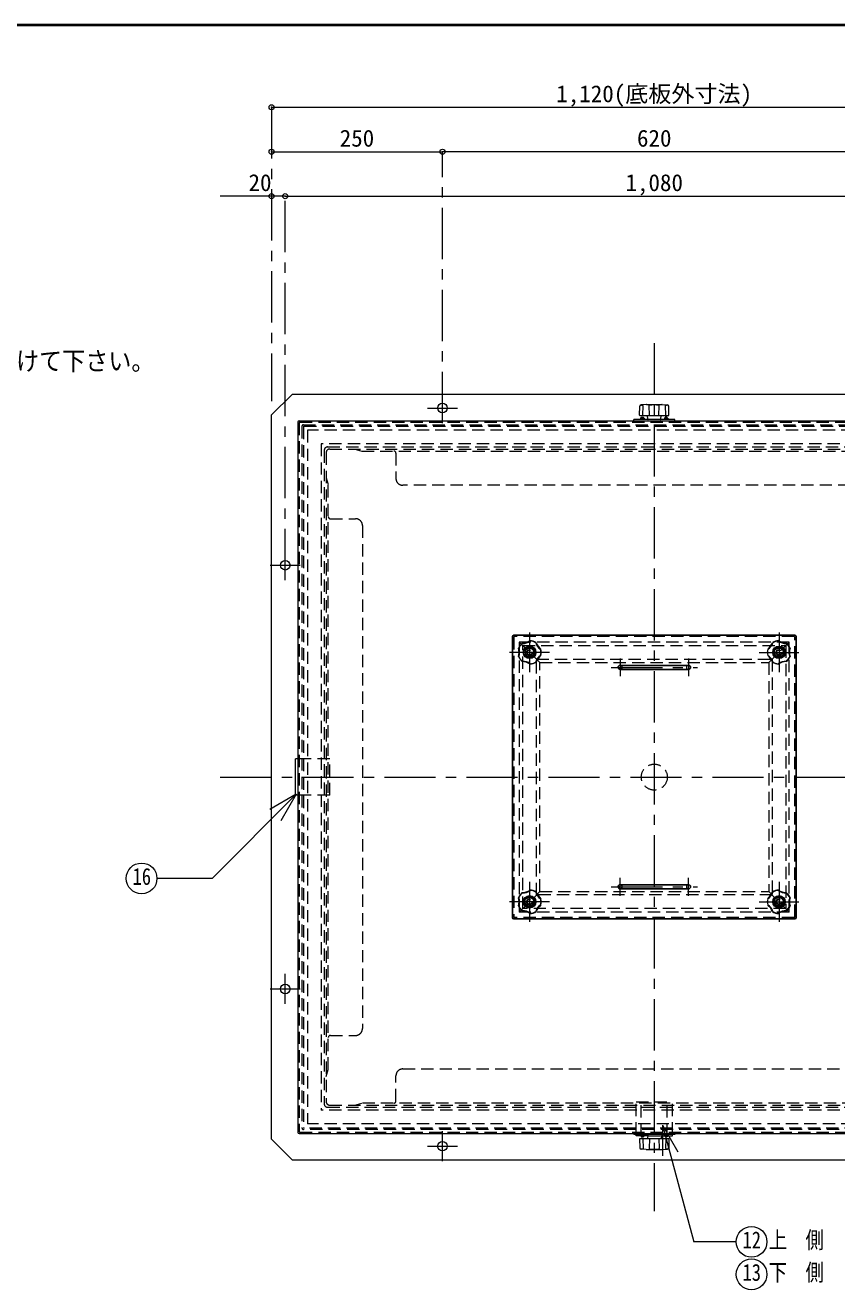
# Model space of a CAD drawing. Units: millimetres at full size, sheet at 1:15. Extents: x -3184 to 2891, y -2037 to 2178.
# Drawn here: x -1067 to 120, y 328 to 2178 of the extents above; entities that cross this region are included whole.
import ezdxf
from ezdxf.enums import TextEntityAlignment as Align

# ---------------------------------------------------------------- set-up
doc = ezdxf.new("R2010")
doc.units = ezdxf.units.MM
doc.header["$LTSCALE"] = 15
doc.header["$PDMODE"] = 32
doc.header["$PDSIZE"] = 7.5
doc.linetypes.add('CHAIN1', pattern=[8, 5, -1, 1, -1])
doc.linetypes.add('DASHED1', pattern=[1.8, 1.2, -0.6])
doc.layers.add('0-0', color=7, linetype='Continuous', lineweight=18)
doc.styles.add('ＭＳ ゴシック', font='')
doc.styles.get('ＭＳ ゴシック').set_extended_font_data('MS Gothic')

msp = doc.modelspace()

# ---------------------------------------------------------------- linework, layer by layer
at = {"layer": '0-0', "color": 1, "lineweight": 40}
msp.add_line((2890.8, 2177.87), (-3184.2, 2177.87), dxfattribs=at)
at = {"layer": '0-0', "color": 4, "lineweight": 9}
for p, q in [((-706.7, 2057.87), (413.3, 2057.87)), ((-706.7, 1992.87), (-456.7, 1992.87)), ((163.3, 1992.87), (-456.7, 1992.87)), ((-686.7, 1927.87), (-781.7, 1927.87)), ((-686.7, 1927.87), (393.3, 1927.87)), ((-706.7, 1607.87), (-676.7, 1637.87)), ((383.3, 1637.87), (-676.7, 1637.87)), ((-706.7, 547.87), (-706.7, 1607.87)), ((-676.7, 517.87), (-706.7, 547.87)), ((-173.2, 552.87), (-173.2, 554.87)), ((-166.7, 552.87), (-173.2, 552.87)), ((-126.7, 552.87), (-120.2, 552.87)), ((-120.2, 552.87), (-120.2, 554.87)), ((-676.7, 517.87), (383.3, 517.87))]:
    msp.add_line(p, q, dxfattribs=at)
at = {"layer": '0-0', "color": 4, "linetype": 'CHAIN1', "lineweight": 9}
for p, q in [((-706.7, 2057.87), (-706.7, 1627.87)), ((-456.7, 1595.87), (-456.7, 1992.87)), ((-686.7, 1365.87), (-686.7, 1927.87)), ((-146.7, 1712.87), (-146.7, 442.87)), ((-478.7, 1617.87), (-434.7, 1617.87)), ((-708.7, 1387.87), (-664.7, 1387.87)), ((-329.2, 1289.57), (-329.2, 1231.17)), ((35.8, 1289.57), (35.8, 1231.17)), ((-300, 1260.37), (-358.4, 1260.37)), ((6.6, 1260.37), (65, 1260.37)), ((-196.7, 1251.37), (-196.7, 1225.37)), ((-96.7, 1251.37), (-96.7, 1225.37)), ((-209.7, 1238.37), (-83.7, 1238.37)), ((-781.7, 1077.87), (488.3, 1077.87)), ((-196.7, 904.37), (-196.7, 930.37)), ((-96.7, 904.37), (-96.7, 930.37)), ((-329.2, 924.57), (-329.2, 866.17)), ((-209.7, 917.37), (-83.7, 917.37)), ((35.8, 924.57), (35.8, 866.17)), ((-300, 895.37), (-358.4, 895.37)), ((6.6, 895.37), (65, 895.37)), ((-686.7, 745.87), (-686.7, 789.87)), ((-708.7, 767.87), (-664.7, 767.87)), ((-456.7, 515.87), (-456.7, 559.87)), ((-478.7, 537.87), (-434.7, 537.87))]:
    msp.add_line(p, q, dxfattribs=at)
at = {"layer": '0-0'}
for p, q in [((-168.16, 1607.39), (-167.74, 1620.53)), ((-158.47, 1622.86), (-165.85, 1622.47)), ((-163.64, 1606.87), (-163.15, 1621.42)), ((-157.94, 1622.87), (-135.47, 1622.87)), ((-153.56, 1606.87), (-154.04, 1621.42)), ((-139.85, 1606.87), (-139.36, 1621.42)), ((-134.94, 1622.86), (-127.56, 1622.47)), ((-129.77, 1606.87), (-130.25, 1621.42)), ((-125.24, 1607.39), (-125.66, 1620.53)), ((-668.2, 1597.37), (-668.2, 558.37)), ((-666.2, 1599.37), (372.8, 1599.37)), ((-176.7, 1599.37), (-176.7, 1600.87)), ((-116.7, 1600.87), (-176.7, 1600.87)), ((-167.67, 1606.87), (-125.74, 1606.87)), ((-161.7, 1602.87), (-166.7, 1602.87)), ((-166.7, 1602.87), (-166.7, 1600.87)), ((-164.2, 1602.87), (-164.2, 1600.87)), ((-162.7, 1602.87), (-162.7, 1604.38)), ((-161.7, 1602.87), (-161.7, 1600.87)), ((-156.24, 1601.33), (-156.7, 1606.87)), ((-137.16, 1601.33), (-136.7, 1606.87)), ((-131.7, 1602.87), (-126.7, 1602.87)), ((-131.7, 1602.87), (-131.7, 1600.87)), ((-130.7, 1602.87), (-130.7, 1604.38)), ((-129.2, 1602.87), (-129.2, 1600.87)), ((-126.7, 1602.87), (-126.7, 1600.87)), ((-116.7, 1599.37), (-116.7, 1600.87)), ((-671.7, 1051.37), (-671.7, 1104.37)), ((-668.2, 1104.37), (-671.7, 1104.37)), ((-670.51, 1052.77), (-709.48, 1030.27)), ((-670.51, 1052.77), (-693.01, 1013.8)), ((-668.2, 1051.37), (-671.7, 1051.37)), ((-666.2, 556.37), (372.8, 556.37)), ((-176.7, 556.37), (-176.7, 554.87)), ((-134.54, 568.52), (-134.54, 523.52)), ((-134.54, 568.52), (-112.04, 529.55)), ((-134.54, 568.52), (-88.8, 397.83)), ((-116.7, 556.37), (-116.7, 554.87)), ((-116.7, 554.87), (-176.7, 554.87)), ((-168.16, 548.35), (-167.74, 535.21)), ((-167.67, 548.87), (-125.74, 548.87)), ((-166.7, 552.87), (-166.7, 554.87)), ((-156.37, 552.87), (-166.7, 552.87)), ((-164.2, 552.87), (-164.2, 554.87)), ((-163.64, 548.87), (-163.15, 534.32)), ((-162.7, 552.87), (-162.7, 551.36)), ((-161.7, 552.87), (-161.7, 554.87)), ((-156.24, 554.41), (-156.7, 548.87)), ((-153.56, 548.87), (-154.04, 534.32)), ((-139.85, 548.87), (-139.36, 534.32)), ((-137.16, 554.41), (-136.7, 548.87)), ((-131.7, 552.87), (-131.7, 554.87)), ((-130.7, 552.87), (-130.7, 551.36)), ((-129.77, 548.87), (-130.25, 534.32)), ((-129.2, 552.87), (-129.2, 554.87)), ((-125.24, 548.35), (-125.66, 535.21)), ((-158.47, 532.88), (-165.85, 533.27)), ((-157.94, 532.87), (-135.47, 532.87)), ((-134.94, 532.88), (-127.56, 533.27)), ((-26.86, 397.83), (-88.8, 397.83))]:
    msp.add_line(p, q, dxfattribs=at)
at = {"layer": '0-0', "color": 4, "linetype": 'DASHED1', "lineweight": 9}
for p, q in [((-666.2, 1596.37), (-666.2, 559.37)), ((-665.2, 1597.37), (371.8, 1597.37)), ((-662.2, 1591.37), (-662.2, 564.37)), ((-660.2, 1593.37), (366.8, 1593.37)), ((-659.2, 1591.37), (365.8, 1591.37)), ((-660.2, 1590.37), (-660.2, 565.37)), ((360.8, 1585.37), (-654.2, 1585.37)), ((-654.2, 1585.37), (-654.2, 570.37)), ((340.8, 1565.37), (-634.2, 1565.37)), ((-634.2, 1565.37), (-634.2, 590.37)), ((-629.7, 1555.87), (-629.7, 599.87)), ((-624.7, 1560.87), (331.3, 1560.87)), ((-621.7, 1557.87), (328.3, 1557.87)), ((-584.7, 1557.87), (-574.7, 1554.87)), ((-574.7, 1554.87), (281.3, 1554.87)), ((-626.7, 1552.87), (-626.7, 602.87)), ((-524.7, 1551.87), (-524.7, 1514.87)), ((-626.7, 1515.87), (-623.7, 1505.87)), ((-623.7, 649.87), (-623.7, 1505.87)), ((221.3, 1504.87), (-514.7, 1504.87)), ((-620.7, 1455.87), (-583.7, 1455.87)), ((-573.7, 1445.87), (-573.7, 709.87)), ((-339.2, 1270.37), (45.8, 1270.37)), ((-339.2, 885.37), (-339.2, 1270.37)), ((-335.7, 1264.04), (-335.7, 1256.7)), ((-335.63, 1264.17), (-329.28, 1267.83)), ((-322.78, 1264.17), (-329.13, 1267.83)), ((-322.7, 1256.7), (-322.7, 1264.04)), ((29.3, 1256.7), (29.3, 1264.04)), ((29.37, 1264.17), (35.72, 1267.83)), ((42.22, 1264.17), (35.87, 1267.83)), ((42.3, 1264.04), (42.3, 1256.7)), ((-335.63, 1256.57), (-329.28, 1252.91)), ((-329.13, 1252.91), (-322.78, 1256.57)), ((-319.2, 1250.37), (25.8, 1250.37)), ((-319.2, 905.37), (-319.2, 1250.37)), ((25.8, 1250.37), (25.8, 905.37)), ((35.72, 1252.91), (29.37, 1256.57)), ((42.22, 1256.57), (35.87, 1252.91)), ((-621.7, 1104.37), (-668.2, 1104.37)), ((-621.7, 1051.37), (-621.7, 1104.37)), ((-621.7, 1051.37), (-668.2, 1051.37)), ((-335.7, 891.7), (-335.7, 899.04)), ((-335.63, 899.17), (-329.28, 902.83)), ((-335.63, 891.57), (-329.28, 887.91)), ((-329.13, 902.83), (-322.78, 899.17)), ((-322.78, 891.57), (-329.13, 887.91)), ((-322.7, 899.04), (-322.7, 891.7)), ((25.8, 905.37), (-319.2, 905.37)), ((29.3, 899.04), (29.3, 891.7)), ((35.72, 902.83), (29.37, 899.17)), ((29.37, 891.57), (35.72, 887.91)), ((42.22, 899.17), (35.87, 902.83)), ((42.22, 891.57), (35.87, 887.91)), ((42.3, 891.7), (42.3, 899.04)), ((-620.7, 699.87), (-583.7, 699.87)), ((-626.7, 639.87), (-623.7, 649.87)), ((-514.7, 650.87), (221.3, 650.87)), ((-524.7, 603.87), (-524.7, 640.87)), ((-624.7, 594.87), (331.3, 594.87)), ((-621.7, 597.87), (328.3, 597.87)), ((-584.7, 597.87), (-574.7, 600.87)), ((281.3, 600.87), (-574.7, 600.87)), ((-173.2, 554.87), (-173.2, 602.87)), ((-173.2, 602.87), (-120.2, 602.87)), ((-165.7, 552.87), (-165.7, 602.87)), ((-127.7, 552.87), (-127.7, 602.87)), ((-120.2, 554.87), (-120.2, 602.87)), ((-665.2, 558.37), (371.8, 558.37)), ((366.8, 562.37), (-660.2, 562.37)), ((365.8, 564.37), (-659.2, 564.37)), ((360.8, 570.37), (-654.2, 570.37)), ((-156.37, 552.87), (-137.04, 552.87))]:
    msp.add_line(p, q, dxfattribs=at)
at = {"layer": '0-0', "color": 5, "lineweight": 25}
for p, q in [((-354.2, 872.37), (-354.2, 1283.37)), ((-352.2, 1285.37), (58.8, 1285.37)), ((60.8, 872.37), (60.8, 1283.37)), ((-196.7, 1241.37), (-96.7, 1241.37)), ((-196.7, 1235.37), (-96.7, 1235.37)), ((-196.7, 920.37), (-96.7, 920.37)), ((-196.7, 914.37), (-96.7, 914.37)), ((58.8, 870.37), (-352.2, 870.37))]:
    msp.add_line(p, q, dxfattribs=at)
at = {"layer": '0-0', "linetype": 'DASHED1'}
for p, q in [((-352.2, 1282.37), (-352.2, 873.37)), ((57.8, 1283.37), (-351.2, 1283.37)), ((58.8, 873.37), (58.8, 1282.37)), ((-344.2, 1275.37), (-314.2, 1245.37)), ((50.8, 1275.37), (-344.2, 1275.37)), ((-344.2, 1275.37), (-344.2, 880.37)), ((50.8, 1275.37), (20.8, 1245.37)), ((50.8, 880.37), (50.8, 1275.37)), ((-314.2, 1245.37), (20.8, 1245.37)), ((-314.2, 910.37), (-314.2, 1245.37)), ((20.8, 1245.37), (20.8, 910.37)), ((-344.2, 880.37), (-314.2, 910.37)), ((-314.2, 910.37), (20.8, 910.37)), ((50.8, 880.37), (20.8, 910.37)), ((57.8, 872.37), (-351.2, 872.37)), ((50.8, 880.37), (-344.2, 880.37))]:
    msp.add_line(p, q, dxfattribs=at)
at = {"layer": '0-0'}
for points in [[(-165.7, 1602.87), (-165.7, 1604.38), (-162.7, 1604.38)], [(-127.7, 1602.87), (-127.7, 1604.38), (-130.7, 1604.38)], [(-670.51, 1052.77), (-793.65, 929.63), (-874.41, 929.63)], [(-165.7, 552.87), (-165.7, 551.36), (-162.7, 551.36)], [(-137.04, 552.87), (-126.7, 552.87), (-126.7, 554.87)], [(-127.7, 552.87), (-127.7, 551.36), (-130.7, 551.36)]]:
    msp.add_lwpolyline(points, dxfattribs=at)
at = {"layer": '0-0', "color": 4, "linetype": 'DASHED1', "lineweight": 9}
for points in [[(340.8, 1565.37), (340.8, 590.37), (-634.2, 590.37)], [(45.8, 1270.37), (45.8, 885.37), (-339.2, 885.37)]]:
    msp.add_lwpolyline(points, dxfattribs=at)
at = {"layer": '0-0', "color": 4, "lineweight": 9}
for centre, radius in [((-456.7, 1617.87), 7), ((-686.7, 1387.87), 7), ((-329.2, 1260.37), 9.2), ((35.8, 1260.37), 9.2), ((-329.2, 895.37), 9.2), ((35.8, 895.37), 9.2), ((-686.7, 767.87), 7), ((-456.7, 537.87), 7)]:
    msp.add_circle(centre, radius, dxfattribs=at)
at = {"layer": '0-0'}
for centre, radius in [((-329.2, 1260.37), 8.4), ((35.8, 1260.37), 8.4), ((-896.91, 929.63), 22.5), ((-329.2, 895.37), 8.4), ((35.8, 895.37), 8.4), ((-4.36, 397.83), 22.5), ((-4.36, 350.33), 22.5)]:
    msp.add_circle(centre, radius, dxfattribs=at)
at = {"layer": '0-0', "color": 4, "linetype": 'DASHED1', "lineweight": 9}
for centre, radius in [((-329.2, 1260.37), 6.25), ((-329.2, 1260.37), 4.25), ((-329.2, 1260.37), 4), ((-329.2, 1260.37), 3.5), ((35.8, 1260.37), 6.25), ((35.8, 1260.37), 4.25), ((35.8, 1260.37), 4), ((35.8, 1260.37), 3.5), ((-146.7, 1077.87), 19), ((-329.2, 895.37), 6.25), ((-329.2, 895.37), 4.25), ((-329.2, 895.37), 4), ((-329.2, 895.37), 3.5), ((35.8, 895.37), 6.25), ((35.8, 895.37), 4.25), ((35.8, 895.37), 4), ((35.8, 895.37), 3.5)]:
    msp.add_circle(centre, radius, dxfattribs=at)
at = {"layer": '0-0'}
for centre, radius, start, end in [((-165.74, 1620.47), 2, 93.01913, 178.15415), ((-166.21, 1619.8), 2.07, 93.02757, 128.73305), ((-166.13, 1611.91), 9.96, 72.62002, 91.09064), ((-157.94, 1612.87), 10, 90, 93.01913), ((-153.54, 1621.43), 0.5, 97.29873, 181.90915), ((-146.7, 1568.03), 54.34, 82.70127, 97.29873), ((-139.86, 1621.43), 0.5, 358.09085, 82.70127), ((-135.47, 1612.87), 10, 86.98087, 90), ((-127.28, 1611.91), 9.96, 88.90936, 107.37998), ((-127.66, 1620.47), 2, 1.84585, 86.98087), ((-127.2, 1619.8), 2.07, 51.26695, 86.97243), ((-666.2, 1597.37), 2, 90, 180), ((-167.67, 1607.37), 0.5, 178.15415, 270), ((-155.74, 1601.37), 0.5, 184.76364, 270), ((-137.66, 1601.37), 0.5, 270, 355.23636), ((-125.74, 1607.37), 0.5, 270, 1.84585), ((-341.33, 1297.7), 23.91, 273.41115, 302.58885), ((-338.35, 1288.53), 15.06, 265.0119, 310.9881), ((-329.2, 1260.37), 16.8, 56.5, 87.5), ((-329.2, 1260.37), 17.2, 56.5, 87.5), ((35.8, 1260.37), 17.2, 92.5, 123.5), ((35.8, 1260.37), 16.8, 92.5, 123.5), ((47.93, 1297.7), 23.91, 237.41115, 266.58885), ((44.95, 1288.53), 15.06, 229.0119, 274.9881), ((-368.46, 1260.37), 23.91, 345.41115, 14.58885), ((-329.2, 1260.37), 17.2, 128.5, 159.5), ((-329.2, 1260.37), 16.8, 128.5, 159.5), ((-358.81, 1260.37), 15.06, 337.0119, 22.9881), ((-305.25, 1277.77), 15.06, 193.0119, 238.9881), ((-297.44, 1283.44), 23.91, 201.41115, 230.58885), ((-329.2, 1260.37), 16.8, 344.5, 15.5), ((-329.2, 1260.37), 17.2, 344.5, 15.5), ((35.8, 1260.37), 17.2, 164.5, 195.5), ((35.8, 1260.37), 16.8, 164.5, 195.5), ((4.04, 1283.44), 23.91, 309.41115, 338.58885), ((11.85, 1277.77), 15.06, 301.0119, 346.9881), ((35.8, 1260.37), 16.8, 20.5, 51.5), ((35.8, 1260.37), 17.2, 20.5, 51.5), ((65.4, 1260.37), 15.06, 157.0119, 202.9881), ((75.05, 1260.37), 23.91, 165.41115, 194.58885), ((-329.2, 1260.37), 17.2, 200.5, 231.5), ((-329.2, 1260.37), 16.8, 200.5, 231.5), ((-341.33, 1223.04), 23.91, 57.41115, 86.58885), ((-338.35, 1232.21), 15.06, 49.0119, 94.9881), ((-329.2, 1260.37), 16.8, 272.5, 303.5), ((-329.2, 1260.37), 17.2, 272.5, 303.5), ((-305.25, 1242.97), 15.06, 121.0119, 166.9881), ((-297.44, 1237.3), 23.91, 129.41115, 158.58885), ((4.04, 1237.3), 23.91, 21.41115, 50.58885), ((11.85, 1242.97), 15.06, 13.0119, 58.9881), ((35.8, 1260.37), 17.2, 236.5, 267.5), ((35.8, 1260.37), 16.8, 236.5, 267.5), ((47.93, 1223.04), 23.91, 93.41115, 122.58885), ((44.95, 1232.21), 15.06, 85.0119, 130.9881), ((35.8, 1260.37), 16.8, 308.5, 339.5), ((35.8, 1260.37), 17.2, 308.5, 339.5), ((-329.2, 895.37), 17.2, 128.5, 159.5), ((-329.2, 895.37), 16.8, 128.5, 159.5), ((-341.33, 932.7), 23.91, 273.41115, 302.58885), ((-338.35, 923.53), 15.06, 265.0119, 310.9881), ((-329.2, 895.37), 16.8, 56.5, 87.5), ((-329.2, 895.37), 17.2, 56.5, 87.5), ((-305.25, 912.77), 15.06, 193.0119, 238.9881), ((-297.44, 918.44), 23.91, 201.41115, 230.58885), ((4.04, 918.44), 23.91, 309.41115, 338.58885), ((11.85, 912.77), 15.06, 301.0119, 346.9881), ((35.8, 895.37), 17.2, 92.5, 123.5), ((35.8, 895.37), 16.8, 92.5, 123.5), ((47.93, 932.7), 23.91, 237.41115, 266.58885), ((44.95, 923.53), 15.06, 229.0119, 274.9881), ((35.8, 895.37), 16.8, 20.5, 51.5), ((35.8, 895.37), 17.2, 20.5, 51.5), ((-368.46, 895.37), 23.91, 345.41115, 14.58885), ((-329.2, 895.37), 17.2, 200.5, 231.5), ((-358.81, 895.37), 15.06, 337.0119, 22.9881), ((-329.2, 895.37), 16.8, 200.5, 231.5), ((-305.25, 877.97), 15.06, 121.0119, 166.9881), ((-297.44, 872.3), 23.91, 129.41115, 158.58885), ((-329.2, 895.37), 16.8, 344.5, 15.5), ((-329.2, 895.37), 17.2, 344.5, 15.5), ((35.8, 895.37), 17.2, 164.5, 195.5), ((35.8, 895.37), 16.8, 164.5, 195.5), ((4.04, 872.3), 23.91, 21.41115, 50.58885), ((11.85, 877.97), 15.06, 13.0119, 58.9881), ((35.8, 895.37), 16.8, 308.5, 339.5), ((35.8, 895.37), 17.2, 308.5, 339.5), ((65.4, 895.37), 15.06, 157.0119, 202.9881), ((75.05, 895.37), 23.91, 165.41115, 194.58885), ((-341.33, 858.04), 23.91, 57.41115, 86.58885), ((-338.35, 867.21), 15.06, 49.0119, 94.9881), ((-329.2, 895.37), 16.8, 272.5, 303.5), ((-329.2, 895.37), 17.2, 272.5, 303.5), ((35.8, 895.37), 17.2, 236.5, 267.5), ((35.8, 895.37), 16.8, 236.5, 267.5), ((47.93, 858.04), 23.91, 93.41115, 122.58885), ((44.95, 867.21), 15.06, 85.0119, 130.9881), ((-666.2, 558.37), 2, 180, 270), ((-167.67, 548.37), 0.5, 90, 181.84585), ((-155.74, 554.37), 0.5, 90, 175.23636), ((-137.66, 554.37), 0.5, 4.76364, 90), ((-125.74, 548.37), 0.5, 358.15415, 90), ((-165.74, 535.27), 2, 181.84585, 266.98087), ((-166.21, 535.94), 2.07, 231.26695, 266.97243), ((-166.13, 543.83), 9.96, 268.90936, 287.37998), ((-157.94, 542.87), 10, 266.98087, 270), ((-153.54, 534.31), 0.5, 178.09085, 262.70127), ((-146.7, 587.71), 54.34, 262.70127, 277.29873), ((-139.86, 534.31), 0.5, 277.29873, 1.90915), ((-135.47, 542.87), 10, 270, 273.01913), ((-127.28, 543.83), 9.96, 252.62002, 271.09064), ((-127.66, 535.27), 2, 273.01913, 358.15415), ((-127.2, 535.94), 2.07, 273.02757, 308.73305)]:
    msp.add_arc(centre, radius, start, end, dxfattribs=at)
at = {"layer": '0-0', "color": 4, "linetype": 'DASHED1', "lineweight": 9}
for centre, radius, start, end in [((-665.2, 1596.37), 1, 90, 180), ((-660.2, 1591.37), 2, 90, 180), ((-659.2, 1590.37), 1, 90, 180), ((-624.7, 1555.87), 5, 90, 180), ((-621.7, 1552.87), 5, 90, 180), ((-527.7, 1551.87), 3, 0, 90), ((-514.7, 1514.87), 10, 180, 270), ((-620.7, 1458.87), 3, 180, 270), ((-583.7, 1445.87), 10, 0, 90), ((-335.55, 1264.04), 0.15, 120, 180), ((-329.2, 1267.7), 0.15, 60, 120), ((-322.85, 1264.04), 0.15, 0, 60), ((29.45, 1264.04), 0.15, 120, 180), ((35.8, 1267.7), 0.15, 60, 120), ((42.15, 1264.04), 0.15, 0, 60), ((-335.55, 1256.7), 0.15, 180, 240), ((-329.2, 1253.04), 0.15, 240, 300), ((-322.85, 1256.7), 0.15, 300, 360), ((29.45, 1256.7), 0.15, 180, 240), ((35.8, 1253.04), 0.15, 240, 300), ((42.15, 1256.7), 0.15, 300, 0), ((-335.55, 899.04), 0.15, 120, 180), ((-335.55, 891.7), 0.15, 180, 240), ((-329.2, 902.7), 0.15, 60, 120), ((-322.85, 899.04), 0.15, 0, 60), ((-322.85, 891.7), 0.15, 300, 0), ((29.45, 899.04), 0.15, 120, 180), ((29.45, 891.7), 0.15, 180, 240), ((35.8, 902.7), 0.15, 60, 120), ((42.15, 899.04), 0.15, 0, 60), ((42.15, 891.7), 0.15, 300, 0), ((-329.2, 888.04), 0.15, 240, 300), ((35.8, 888.04), 0.15, 240, 300), ((-583.7, 709.87), 10, 270, 0), ((-620.7, 696.87), 3, 90, 180), ((-514.7, 640.87), 10, 90, 180), ((-624.7, 599.87), 5, 180, 270), ((-621.7, 602.87), 5, 180, 270), ((-527.7, 603.87), 3, 270, 0), ((-665.2, 559.37), 1, 180, 270), ((-660.2, 564.37), 2, 180, 270), ((-659.2, 565.37), 1, 180, 270)]:
    msp.add_arc(centre, radius, start, end, dxfattribs=at)
at = {"layer": '0-0', "color": 5, "lineweight": 25}
for centre, radius, start, end in [((-352.2, 1283.37), 2, 90, 180), ((58.8, 1283.37), 2, 0, 90), ((-196.7, 1238.37), 3, 90, 270), ((-96.7, 1238.37), 3, 270, 90), ((-196.7, 917.37), 3, 90, 270), ((-96.7, 917.37), 3, 270, 90), ((-352.2, 872.37), 2, 180, 270), ((58.8, 872.37), 2, 270, 0)]:
    msp.add_arc(centre, radius, start, end, dxfattribs=at)
at = {"layer": '0-0', "linetype": 'DASHED1'}
for centre, radius, start, end in [((-351.2, 1282.37), 1, 90, 180), ((57.8, 1282.37), 1, 0, 90), ((-196.7, 1238.37), 3, 270, 90), ((-96.7, 1238.37), 3, 90, 270), ((-196.7, 917.37), 3, 270, 90), ((-96.7, 917.37), 3, 90, 270), ((-351.2, 873.37), 1, 180, 270), ((57.8, 873.37), 1, 270, 0)]:
    msp.add_arc(centre, radius, start, end, dxfattribs=at)
at = {"layer": '0-0', "color": 1}
for p in [(-706.7, 2057.87), (-706.7, 1992.87), (-456.7, 1992.87), (-706.7, 1927.87), (-686.7, 1927.87)]:
    msp.add_point(p, dxfattribs=at)

# ---------------------------------------------------------------- texts
at = {"layer": '0-0', "style": 'ＭＳ ゴシック'}
for s, p in [('1,120(底板外寸法)', (-290.14, 2057.87)), ('250', (-607.01, 1992.87)), ('620', (-172.01, 1992.87)), ('20', (-740.45, 1927.87)), ('1,080', (-188.89, 1927.87))]:
    msp.add_text(s, height=24.74, dxfattribs=at).set_placement(p, align=Align.BOTTOM_LEFT)
for s, height, width, p in [('○ 配管は必ずフレキシブルジョイントをタンク側に近い位置に取り付けて下さい。', 27.49, 0.9, (-2143.58, 1664.74)), ('16', 24.74, 0.8, (-910.04, 912.76)), ('12', 24.74, 0.8, (-17.48, 380.95)), ('上\u3000側', 24.74, 0.8, (20.64, 380.95)), ('13', 24.74, 0.8, (-17.48, 333.45)), ('下\u3000側', 24.74, 0.8, (20.64, 333.45))]:
    msp.add_text(s, height=height, dxfattribs=dict(at, width=width)).set_placement(p, align=Align.BOTTOM_LEFT)

doc.saveas('drawing.dxf')
